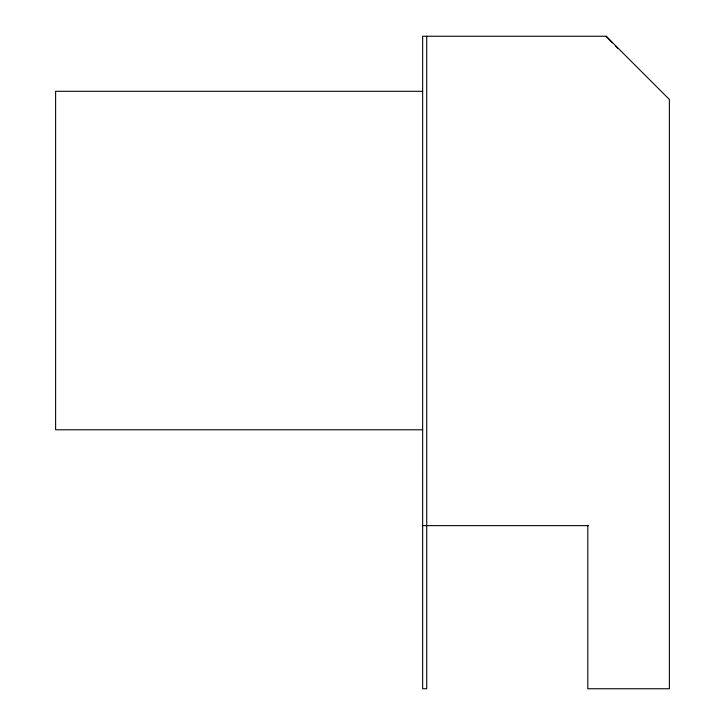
<?xml version="1.0" encoding="UTF-8"?>
<svg xmlns="http://www.w3.org/2000/svg" width="725" height="725" viewBox="0 0 725 725"><rect width="100%" height="100%" fill="white"/><g stroke="black" fill="none" stroke-linecap="round" stroke-linejoin="round"><path stroke-width="1.09" d="M587.812 525.625L587.812 688.75L669.374 688.75L669.374 99.461L606.163 36.25L422.648 36.25L422.657 688.75L426.735 688.75L426.726 36.25M422.657 91.305L55.617 91.305L55.617 429.789L422.657 429.789M422.648 525.625L588.501 525.625M606.163 36.25L612.408 42.802M615.534 46.083L617.872 48.539"/></g></svg>
